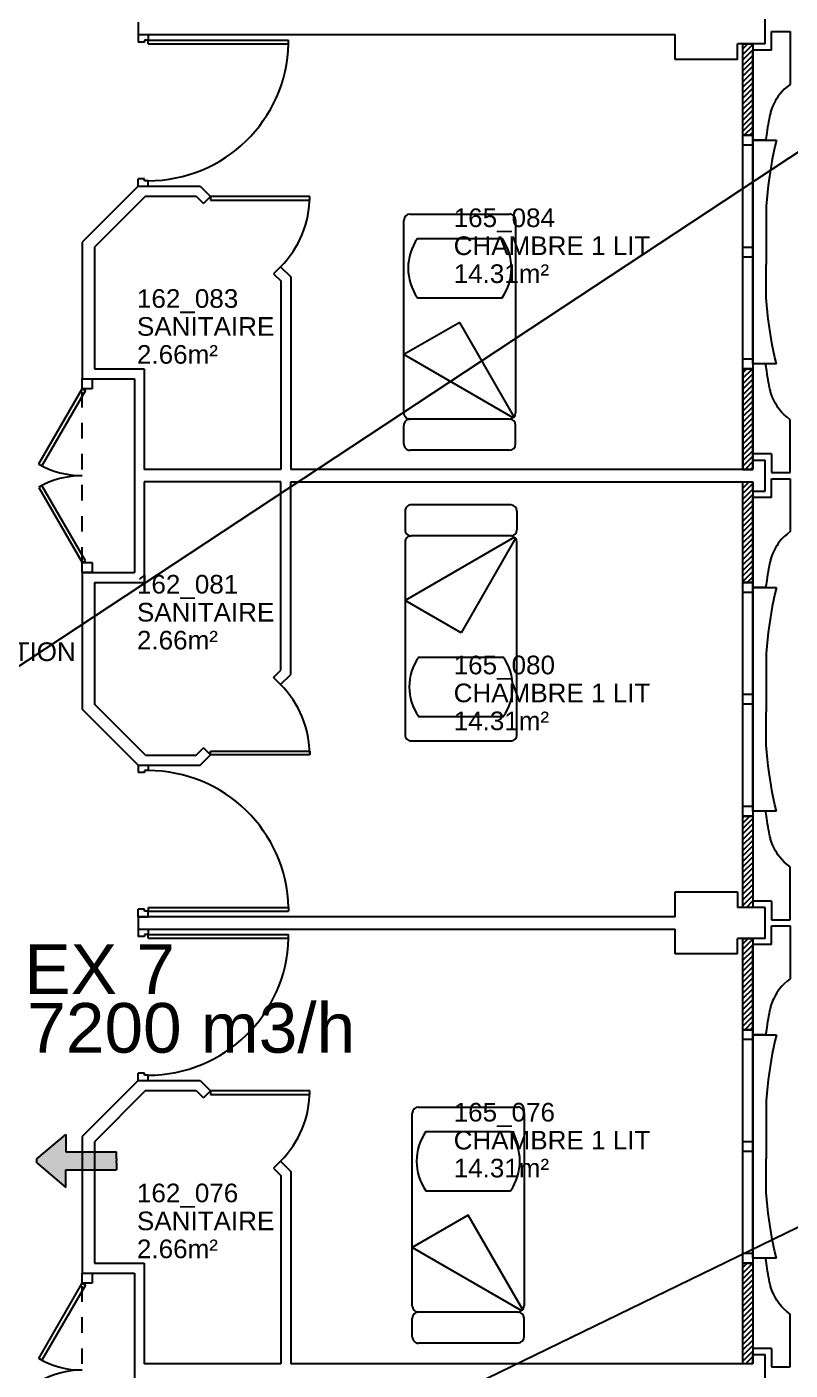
# Model space of a CAD drawing. Header units: millimetres. Extents: x -3.6 to 68.3, y -13.9 to 59.5.
# Drawn here: x 16.08 to 22.23, y 18.1 to 28.91 of the extents above; entities that cross this region are included whole.
import ezdxf
from ezdxf import colors
from ezdxf.entities.mleader import LeaderData, LeaderLine
from ezdxf.enums import TextEntityAlignment as Align
from ezdxf.math import Vec2, Vec3

# ---------------------------------------------------------------- set-up
doc = ezdxf.new("R2010")
doc.units = ezdxf.units.MM
doc.linetypes.add('CACHÉ', pattern=[0.25, 0.125, -0.125])
doc.linetypes.add('CONTINU', pattern=[0])
for name, color, linetype in [('002 poteaux', 7, 'Continuous'), ('003 murs porteurs', 7, 'Continuous'), ('003 porte', 7, 'Continuous'), ('004 cloisons', 7, 'Continuous'), ('004 isolation', 8, 'Continuous'), ('005 Portes', 7, 'Continuous'), ('007 Fenêtre', 7, 'Continuous'), ('400 Lits', 8, 'Continuous'), ('A_Etiqu_Local', 7, 'Continuous'), ('EXT', 10, 'Continuous')]:
    doc.layers.add(name, color=color, linetype=linetype)
doc.styles.add('ARIAL', font='arial.ttf')
doc.styles.add('Attribut', font='arial.ttf')
doc.styles.get("Standard").update_dxf_attribs({"font": 'arial.ttf'})

# ---------------------------------------------------------------- blocks, each defined once
blk = doc.blocks.new('A_Etiqu_Local')
at = {"style": 'Attribut', "flags": 1}
for tag, p in [('CODE_HOPITAL', (-0.446, 1.632)), ('CODE_SITE', (-0.446, 1.407)), ('CODE_BATIMENT', (-0.446, 1.182)), ('CODE_SECTEUR', (-0.446, 0.957)), ('CODE_ETAGE', (-0.446, 0.732)), ('NOM_NORMALISE', (-0.446, -0.843)), ('SECTEUR_ACTIVITE', (-0.446, -1.068)), ('SOUS_SECTEUR_ACTIVITE', (-0.446, -1.293)), ('VOLUME', (-0.446, -1.518)), ('SERVICE', (-0.446, -1.743)), ('CODE_UG', (-0.446, -1.968)), ('CODE_UA', (-0.446, -2.193)), ('CODE_POLE', (-0.446, -2.418)), ('OCCUPANT_EXTERNE', (-0.446, -2.643)), ('DISPONIBILITE', (-0.446, -2.868)), ('ACCES_HANDICAPES', (-0.446, -3.093)), ('NATURE_SOL', (-0.446, -3.318)), ('RISQUE_LABORATOIRE', (-0.446, -3.543)), ('AMIANTE', (-0.446, -3.768))]:
    blk.add_attdef(tag, p, '', height=0.15, dxfattribs=at)
at = {"layer": 'A_Etiqu_Local', "style": 'Attribut'}
for tag, p in [('CODE_PIECE', (-0.446, 0.282)), ('NOM_USAGE', (-0.446, 0.057)), ('SURFACE', (-0.446, -0.168))]:
    blk.add_attdef(tag, p, '', height=0.15, dxfattribs=at)
blk = doc.blocks.new('new-FLECHE DF-csd')
blk.add_hatch(color=256).paths.add_polyline_path([(0, -0.018), (0, 0.018), (-0.254, 0.232), (-0.254, 0.078), (-0.7, 0.078), (-0.7, 0.018), (-0.7, 0), (-0.7, -0.018), (-0.7, -0.078), (-0.254, -0.078), (-0.254, -0.232)])
for p, q in [((0, 0.018), (-0.254, 0.232)), ((-0.254, 0.232), (-0.254, 0.078)), ((-0.254, 0.078), (-0.7, 0.078)), ((-0.7, 0.018), (-0.7, 0.078)), ((-0.7, 0.018), (-0.7, 0)), ((-0.7, -0.018), (-0.7, 0)), ((0, 0.018), (0, -0.018)), ((-0.7, -0.018), (-0.7, -0.078)), ((-0.254, -0.078), (-0.7, -0.078)), ((0, -0.018), (-0.254, -0.232)), ((-0.254, -0.232), (-0.254, -0.078))]:
    blk.add_line(p, q)

msp = doc.modelspace()

# ---------------------------------------------------------------- linework, layer by layer
at = {"layer": '002 poteaux', "color": 8, "linetype": 'Continuous'}
for p, q in [((22.025, 28.775), (22.025, 29.025)), ((21.3, 28.65), (21.3, 28.85)), ((22.025, 28.775), (21.8, 28.775)), ((21.8, 28.65), (21.8, 28.775)), ((21.8, 28.65), (21.3, 28.65)), ((21.3, 21.75), (21.3, 21.95)), ((21.3, 21.95), (21.8, 21.95)), ((21.8, 21.95), (21.8, 21.825)), ((22.025, 21.825), (21.8, 21.825)), ((22.025, 21.575), (22.025, 21.825)), ((21.3, 21.45), (21.3, 21.65)), ((22.025, 21.575), (21.8, 21.575)), ((21.8, 21.45), (21.8, 21.575)), ((21.8, 21.45), (21.3, 21.45))]:
    msp.add_line(p, q, dxfattribs=at)
at = {"layer": '003 murs porteurs', "color": 8, "linetype": 'Continuous'}
for p, q in [((21.925, 25.35), (21.925, 25.425)), ((21.925, 25.425), (22.025, 25.425)), ((22.025, 25.175), (22.025, 25.425)), ((21.925, 25.175), (21.925, 25.25)), ((21.925, 25.25), (21.925, 25.175)), ((21.925, 25.175), (22.025, 25.175)), ((21.925, 18.15), (21.925, 18.225)), ((21.925, 18.225), (22.025, 18.225)), ((22.025, 17.975), (22.025, 18.225))]:
    msp.add_line(p, q, dxfattribs=at)
at = {"layer": '003 porte', "color": 8, "linetype": 'Continuous'}
for p, q in [((16.975, 28.85), (17.055, 28.85)), ((16.975, 28.85), (16.975, 28.79)), ((17.027, 28.79), (16.975, 28.79)), ((17.055, 28.806), (17.027, 28.806)), ((17.027, 28.806), (17.027, 28.79)), ((17.055, 28.85), (17.055, 28.806)), ((17.055, 28.806), (18.187, 28.806)), ((17.055, 28.776), (17.055, 28.806)), ((17.055, 28.776), (18.187, 28.776)), ((18.187, 28.776), (18.187, 28.806)), ((17.027, 27.69), (16.975, 27.69)), ((16.975, 27.63), (16.975, 27.69)), ((17.027, 27.674), (17.027, 27.69)), ((16.975, 27.63), (17.055, 27.63)), ((17.055, 27.674), (17.027, 27.674)), ((17.055, 27.63), (17.055, 27.674)), ((18.357, 27.548), (17.557, 27.548)), ((17.557, 27.548), (17.557, 27.518)), ((17.557, 27.518), (18.357, 27.518)), ((18.357, 27.518), (18.357, 27.548)), ((16.525, 26.08), (16.605, 26.08)), ((16.525, 26), (16.525, 26.08)), ((16.605, 26.08), (16.605, 26)), ((16.605, 26), (16.525, 26)), ((16.525, 24.6), (16.605, 24.6)), ((16.525, 24.52), (16.525, 24.6)), ((16.605, 24.6), (16.605, 24.52)), ((16.605, 24.52), (16.525, 24.52)), ((17.557, 23.082), (18.357, 23.082)), ((17.557, 23.052), (17.557, 23.082)), ((18.357, 23.052), (17.557, 23.052)), ((18.357, 23.082), (18.357, 23.052)), ((16.975, 22.97), (17.055, 22.97)), ((16.975, 22.97), (16.975, 22.91)), ((17.055, 22.926), (17.027, 22.926)), ((17.027, 22.926), (17.027, 22.91)), ((17.055, 22.97), (17.055, 22.926)), ((17.027, 22.91), (16.975, 22.91)), ((17.027, 21.81), (16.975, 21.81)), ((16.975, 21.75), (16.975, 21.81)), ((16.975, 21.75), (17.055, 21.75)), ((17.027, 21.794), (17.027, 21.81)), ((17.055, 21.794), (17.027, 21.794)), ((17.055, 21.824), (18.187, 21.824)), ((17.055, 21.824), (17.055, 21.794)), ((17.055, 21.794), (18.187, 21.794)), ((17.055, 21.75), (17.055, 21.794)), ((18.187, 21.824), (18.187, 21.794)), ((16.975, 21.649), (17.055, 21.649)), ((16.975, 21.649), (16.975, 21.59)), ((17.055, 21.649), (17.055, 21.606)), ((17.027, 21.59), (16.975, 21.59)), ((17.055, 21.606), (17.027, 21.606)), ((17.027, 21.606), (17.027, 21.59)), ((17.055, 21.606), (18.187, 21.606)), ((17.055, 21.576), (17.055, 21.606)), ((17.055, 21.576), (18.187, 21.576)), ((18.187, 21.576), (18.187, 21.606)), ((17.027, 20.49), (16.975, 20.49)), ((16.975, 20.43), (16.975, 20.49)), ((17.027, 20.474), (17.027, 20.49)), ((17.055, 20.474), (17.027, 20.474)), ((17.055, 20.43), (17.055, 20.474)), ((16.975, 20.43), (17.055, 20.43)), ((18.357, 20.348), (17.557, 20.348)), ((17.557, 20.348), (17.557, 20.318)), ((18.357, 20.318), (18.357, 20.348)), ((17.557, 20.318), (18.357, 20.318)), ((16.525, 18.88), (16.605, 18.88)), ((16.525, 18.8), (16.525, 18.88)), ((16.605, 18.88), (16.605, 18.8)), ((16.605, 18.8), (16.525, 18.8))]:
    msp.add_line(p, q, dxfattribs=at)
at = {"layer": '003 porte', "color": 8, "linetype": 'CACHÉ'}
for p, q in [((16.525, 24.6), (16.525, 26)), ((16.525, 17.4), (16.525, 18.8))]:
    msp.add_line(p, q, dxfattribs=at)
at = {"layer": '003 porte', "color": 8, "linetype": 'Continuous'}
for centre, radius, start, end in [((17.055, 28.806), 1.132, 270, 358.4814), ((17.557, 27.548), 0.8, 315, 0), ((17.557, 23.052), 0.8, 0, 45), ((17.055, 21.794), 1.132, 1.5186, 90), ((17.055, 21.606), 1.132, 270, 358.4814), ((17.557, 20.348), 0.8, 315, 0)]:
    msp.add_arc(centre, radius, start, end, dxfattribs=at)
at = {"layer": '004 cloisons', "color": 8, "linetype": 'Continuous'}
for p, q in [((16.975, 28.95), (16.975, 28.85)), ((22.075, 28.725), (22.075, 28.875)), ((22.075, 28.875), (22.225, 28.875)), ((22.225, 28.875), (22.225, 28.45)), ((16.975, 28.85), (21.3, 28.85)), ((22.075, 28.725), (21.925, 28.725)), ((21.925, 28), (21.925, 28.725)), ((22.225, 28.45), (22.2, 28.43)), ((22.117, 28.336), (22.107, 28.319)), ((22.129, 28.354), (22.117, 28.336)), ((22.143, 28.372), (22.129, 28.354)), ((22.159, 28.391), (22.143, 28.372)), ((22.178, 28.41), (22.159, 28.391)), ((22.2, 28.43), (22.178, 28.41)), ((22.068, 28.226), (22.066, 28.218)), ((22.07, 28.234), (22.068, 28.226)), ((22.073, 28.242), (22.07, 28.234)), ((22.075, 28.249), (22.073, 28.242)), ((22.078, 28.257), (22.075, 28.249)), ((22.081, 28.264), (22.078, 28.257)), ((22.084, 28.272), (22.081, 28.264)), ((22.091, 28.287), (22.084, 28.272)), ((22.098, 28.303), (22.091, 28.287)), ((22.107, 28.319), (22.098, 28.303)), ((22.047, 28.127), (22.044, 28.104)), ((22.051, 28.149), (22.047, 28.127)), ((22.055, 28.171), (22.051, 28.149)), ((22.059, 28.191), (22.055, 28.171)), ((22.061, 28.201), (22.059, 28.191)), ((22.064, 28.21), (22.061, 28.201)), ((22.066, 28.218), (22.064, 28.21)), ((21.845, 27.96), (21.845, 28.04)), ((21.845, 28.04), (21.925, 28.04)), ((21.925, 28.04), (21.925, 27.96)), ((22.03, 28.01), (22.028, 28)), ((22.032, 28.024), (22.03, 28.01)), ((22.034, 28.041), (22.032, 28.024)), ((22.037, 28.06), (22.034, 28.041)), ((22.04, 28.081), (22.037, 28.06)), ((22.044, 28.104), (22.04, 28.081)), ((21.925, 27.96), (21.845, 27.96)), ((21.925, 26.2), (21.925, 28)), ((21.925, 28), (22.115, 28)), ((22.025, 28), (21.925, 28)), ((22.091, 27.898), (22.081, 27.847)), ((22.103, 27.949), (22.091, 27.898)), ((22.115, 28), (22.103, 27.949)), ((22.071, 27.795), (22.063, 27.743)), ((22.081, 27.847), (22.071, 27.795)), ((22.055, 27.691), (22.048, 27.637)), ((22.063, 27.743), (22.055, 27.691)), ((16.975, 27.63), (16.525, 27.18)), ((16.975, 27.63), (17.475, 27.63)), ((17.475, 27.63), (17.557, 27.548)), ((22.042, 27.583), (22.037, 27.527)), ((22.048, 27.637), (22.042, 27.583)), ((17.036, 27.55), (16.625, 27.138)), ((17.036, 27.55), (17.442, 27.55)), ((17.442, 27.55), (17.501, 27.491)), ((17.557, 27.548), (17.501, 27.491)), ((22.037, 27.527), (22.032, 27.469)), ((22.032, 27.469), (22.032, 27)), ((16.525, 27.18), (16.525, 26.08)), ((16.625, 27.138), (16.625, 26.16)), ((18.123, 26.982), (18.066, 26.925)), ((18.066, 26.925), (18.125, 26.867)), ((18.123, 26.982), (18.205, 26.9)), ((22.032, 26.731), (22.032, 27)), ((18.125, 26.867), (18.125, 25.35)), ((18.205, 26.9), (18.205, 25.35)), ((22.037, 26.673), (22.032, 26.731)), ((22.042, 26.617), (22.037, 26.673)), ((22.048, 26.563), (22.042, 26.617)), ((22.055, 26.509), (22.048, 26.563)), ((22.063, 26.456), (22.055, 26.509)), ((22.071, 26.405), (22.063, 26.456)), ((22.081, 26.353), (22.071, 26.405)), ((22.091, 26.302), (22.081, 26.353)), ((22.103, 26.251), (22.091, 26.302)), ((21.845, 26.16), (21.845, 26.24)), ((21.845, 26.24), (21.925, 26.24)), ((21.925, 26.24), (21.925, 26.16)), ((22.115, 26.2), (21.925, 26.2)), ((21.925, 26.2), (21.925, 25.475)), ((22.025, 26.2), (21.925, 26.2)), ((22.03, 26.19), (22.028, 26.2)), ((22.032, 26.176), (22.03, 26.19)), ((22.034, 26.159), (22.032, 26.176)), ((22.115, 26.2), (22.103, 26.251)), ((16.525, 26.08), (16.945, 26.08)), ((16.625, 26.16), (17.025, 26.16)), ((16.945, 26.08), (16.945, 24.52)), ((17.025, 26.16), (17.025, 25.35)), ((21.925, 26.16), (21.845, 26.16)), ((22.037, 26.14), (22.034, 26.159)), ((22.04, 26.119), (22.037, 26.14)), ((22.044, 26.096), (22.04, 26.119)), ((22.047, 26.073), (22.044, 26.096)), ((22.051, 26.051), (22.047, 26.073)), ((22.055, 26.029), (22.051, 26.051)), ((22.059, 26.009), (22.055, 26.029)), ((22.061, 25.999), (22.059, 26.009)), ((22.064, 25.99), (22.061, 25.999)), ((22.066, 25.982), (22.064, 25.99)), ((22.068, 25.974), (22.066, 25.982)), ((22.07, 25.966), (22.068, 25.974)), ((22.073, 25.958), (22.07, 25.966)), ((22.075, 25.951), (22.073, 25.958)), ((22.078, 25.943), (22.075, 25.951)), ((22.081, 25.936), (22.078, 25.943)), ((22.084, 25.928), (22.081, 25.936)), ((22.091, 25.913), (22.084, 25.928)), ((22.098, 25.897), (22.091, 25.913)), ((22.107, 25.881), (22.098, 25.897)), ((22.117, 25.864), (22.107, 25.881)), ((22.129, 25.846), (22.117, 25.864)), ((22.143, 25.828), (22.129, 25.846)), ((22.159, 25.809), (22.143, 25.828)), ((22.178, 25.79), (22.159, 25.809)), ((22.2, 25.77), (22.178, 25.79)), ((22.225, 25.75), (22.2, 25.77)), ((22.225, 25.325), (22.225, 25.75)), ((22.075, 25.475), (21.925, 25.475)), ((22.075, 25.475), (22.075, 25.325)), ((18.125, 25.35), (17.025, 25.35)), ((21.925, 25.35), (18.205, 25.35)), ((22.075, 25.325), (22.225, 25.325)), ((18.125, 25.25), (17.025, 25.25)), ((17.025, 25.25), (17.025, 24.44)), ((18.125, 23.733), (18.125, 25.25)), ((18.205, 23.7), (18.205, 25.25)), ((18.205, 25.25), (21.925, 25.25)), ((22.075, 25.125), (22.075, 25.275)), ((22.075, 25.275), (22.225, 25.275)), ((22.225, 25.275), (22.225, 24.85)), ((22.075, 25.125), (21.925, 25.125)), ((21.925, 24.4), (21.925, 25.125)), ((22.143, 24.772), (22.129, 24.754)), ((22.159, 24.791), (22.143, 24.772)), ((22.178, 24.81), (22.159, 24.791)), ((22.2, 24.83), (22.178, 24.81)), ((22.225, 24.85), (22.2, 24.83)), ((22.078, 24.657), (22.075, 24.649)), ((22.081, 24.664), (22.078, 24.657)), ((22.084, 24.672), (22.081, 24.664)), ((22.091, 24.687), (22.084, 24.672)), ((22.098, 24.703), (22.091, 24.687)), ((22.107, 24.719), (22.098, 24.703)), ((22.117, 24.736), (22.107, 24.719)), ((22.129, 24.754), (22.117, 24.736)), ((22.051, 24.549), (22.047, 24.527)), ((22.055, 24.571), (22.051, 24.549)), ((22.059, 24.591), (22.055, 24.571)), ((22.061, 24.601), (22.059, 24.591)), ((22.064, 24.61), (22.061, 24.601)), ((22.066, 24.618), (22.064, 24.61)), ((22.068, 24.626), (22.066, 24.618)), ((22.07, 24.634), (22.068, 24.626)), ((22.073, 24.642), (22.07, 24.634)), ((22.075, 24.649), (22.073, 24.642)), ((16.525, 24.52), (16.525, 23.42)), ((16.525, 24.52), (16.945, 24.52)), ((16.625, 24.44), (16.625, 23.461)), ((16.625, 24.44), (17.025, 24.44)), ((21.845, 24.36), (21.845, 24.44)), ((21.845, 24.44), (21.925, 24.44)), ((21.925, 24.44), (21.925, 24.36)), ((22.034, 24.441), (22.032, 24.424)), ((22.037, 24.46), (22.034, 24.441)), ((22.04, 24.481), (22.037, 24.46)), ((22.044, 24.504), (22.04, 24.481)), ((22.047, 24.527), (22.044, 24.504)), ((21.925, 24.36), (21.845, 24.36)), ((21.925, 22.6), (21.925, 24.4)), ((21.925, 24.4), (22.115, 24.4)), ((22.025, 24.4), (21.925, 24.4)), ((22.03, 24.41), (22.028, 24.4)), ((22.032, 24.424), (22.03, 24.41)), ((22.103, 24.349), (22.091, 24.298)), ((22.115, 24.4), (22.103, 24.349)), ((22.081, 24.247), (22.071, 24.195)), ((22.091, 24.298), (22.081, 24.247)), ((22.063, 24.143), (22.055, 24.091)), ((22.071, 24.195), (22.063, 24.143)), ((22.048, 24.037), (22.042, 23.983)), ((22.055, 24.091), (22.048, 24.037)), ((22.037, 23.927), (22.032, 23.869)), ((22.042, 23.983), (22.037, 23.927)), ((22.032, 23.869), (22.032, 23.4)), ((18.066, 23.674), (18.125, 23.733)), ((18.123, 23.618), (18.205, 23.7)), ((18.123, 23.618), (18.066, 23.674)), ((16.975, 22.97), (16.525, 23.42)), ((17.036, 23.05), (16.625, 23.461)), ((22.032, 23.131), (22.032, 23.4)), ((17.036, 23.05), (17.442, 23.05)), ((17.442, 23.05), (17.501, 23.108)), ((17.475, 22.97), (17.557, 23.052)), ((17.557, 23.052), (17.501, 23.108)), ((22.037, 23.073), (22.032, 23.131)), ((22.042, 23.017), (22.037, 23.073)), ((16.975, 22.97), (17.475, 22.97)), ((22.048, 22.963), (22.042, 23.017)), ((22.055, 22.909), (22.048, 22.963)), ((22.063, 22.856), (22.055, 22.909)), ((22.071, 22.805), (22.063, 22.856)), ((22.081, 22.753), (22.071, 22.805)), ((22.091, 22.702), (22.081, 22.753)), ((21.845, 22.56), (21.845, 22.64)), ((21.845, 22.64), (21.925, 22.64)), ((21.925, 22.64), (21.925, 22.56)), ((22.115, 22.6), (21.925, 22.6)), ((21.925, 22.6), (21.925, 21.875)), ((22.025, 22.6), (21.925, 22.6)), ((22.03, 22.59), (22.028, 22.6)), ((22.103, 22.651), (22.091, 22.702)), ((22.115, 22.6), (22.103, 22.651)), ((21.925, 22.56), (21.845, 22.56)), ((22.032, 22.576), (22.03, 22.59)), ((22.034, 22.559), (22.032, 22.576)), ((22.037, 22.54), (22.034, 22.559)), ((22.04, 22.519), (22.037, 22.54)), ((22.044, 22.496), (22.04, 22.519)), ((22.047, 22.473), (22.044, 22.496)), ((22.051, 22.451), (22.047, 22.473)), ((22.055, 22.429), (22.051, 22.451)), ((22.059, 22.409), (22.055, 22.429)), ((22.061, 22.399), (22.059, 22.409)), ((22.064, 22.39), (22.061, 22.399)), ((22.066, 22.382), (22.064, 22.39)), ((22.068, 22.374), (22.066, 22.382)), ((22.07, 22.366), (22.068, 22.374)), ((22.073, 22.358), (22.07, 22.366)), ((22.075, 22.351), (22.073, 22.358)), ((22.078, 22.343), (22.075, 22.351)), ((22.081, 22.336), (22.078, 22.343)), ((22.084, 22.328), (22.081, 22.336)), ((22.091, 22.313), (22.084, 22.328)), ((22.098, 22.297), (22.091, 22.313)), ((22.107, 22.281), (22.098, 22.297)), ((22.117, 22.264), (22.107, 22.281)), ((22.129, 22.246), (22.117, 22.264)), ((22.143, 22.228), (22.129, 22.246)), ((22.159, 22.209), (22.143, 22.228)), ((22.178, 22.19), (22.159, 22.209)), ((22.2, 22.17), (22.178, 22.19)), ((22.225, 22.15), (22.2, 22.17)), ((22.225, 21.725), (22.225, 22.15)), ((22.075, 21.875), (21.925, 21.875)), ((22.075, 21.875), (22.075, 21.725)), ((21.3, 21.75), (16.975, 21.75)), ((16.975, 21.75), (16.975, 21.65)), ((16.975, 21.65), (21.3, 21.65)), ((22.075, 21.725), (22.225, 21.725)), ((22.075, 21.525), (22.075, 21.675)), ((22.075, 21.675), (22.225, 21.675)), ((22.225, 21.675), (22.225, 21.25)), ((22.075, 21.525), (21.925, 21.525)), ((21.925, 20.8), (21.925, 21.525)), ((22.178, 21.21), (22.159, 21.191)), ((22.2, 21.23), (22.178, 21.21)), ((22.225, 21.25), (22.2, 21.23)), ((22.091, 21.087), (22.084, 21.072)), ((22.098, 21.103), (22.091, 21.087)), ((22.107, 21.119), (22.098, 21.103)), ((22.117, 21.136), (22.107, 21.119)), ((22.129, 21.154), (22.117, 21.136)), ((22.143, 21.172), (22.129, 21.154)), ((22.159, 21.191), (22.143, 21.172)), ((22.059, 20.991), (22.055, 20.971)), ((22.061, 21.001), (22.059, 20.991)), ((22.064, 21.01), (22.061, 21.001)), ((22.066, 21.018), (22.064, 21.01)), ((22.068, 21.026), (22.066, 21.018)), ((22.07, 21.034), (22.068, 21.026)), ((22.073, 21.042), (22.07, 21.034)), ((22.075, 21.049), (22.073, 21.042)), ((22.078, 21.057), (22.075, 21.049)), ((22.081, 21.064), (22.078, 21.057)), ((22.084, 21.072), (22.081, 21.064)), ((22.04, 20.881), (22.037, 20.86)), ((22.044, 20.904), (22.04, 20.881)), ((22.047, 20.927), (22.044, 20.904)), ((22.051, 20.949), (22.047, 20.927)), ((22.055, 20.971), (22.051, 20.949)), ((21.845, 20.76), (21.845, 20.84)), ((21.845, 20.84), (21.925, 20.84)), ((21.925, 20.84), (21.925, 20.76)), ((21.925, 19), (21.925, 20.8)), ((21.925, 20.8), (22.115, 20.8)), ((22.025, 20.8), (21.925, 20.8)), ((22.03, 20.81), (22.028, 20.8)), ((22.032, 20.824), (22.03, 20.81)), ((22.034, 20.841), (22.032, 20.824)), ((22.037, 20.86), (22.034, 20.841)), ((22.115, 20.8), (22.103, 20.749)), ((21.925, 20.76), (21.845, 20.76)), ((22.091, 20.698), (22.081, 20.647)), ((22.103, 20.749), (22.091, 20.698)), ((22.071, 20.595), (22.063, 20.543)), ((22.081, 20.647), (22.071, 20.595)), ((22.048, 20.437), (22.042, 20.383)), ((22.055, 20.491), (22.048, 20.437)), ((22.063, 20.543), (22.055, 20.491)), ((16.975, 20.43), (16.525, 19.98)), ((17.036, 20.35), (16.625, 19.938)), ((16.975, 20.43), (17.475, 20.43)), ((17.036, 20.35), (17.442, 20.35)), ((17.442, 20.35), (17.501, 20.291)), ((17.475, 20.43), (17.557, 20.348)), ((17.557, 20.348), (17.501, 20.291)), ((22.042, 20.383), (22.037, 20.327)), ((22.037, 20.327), (22.032, 20.269)), ((22.032, 20.269), (22.032, 19.8)), ((16.525, 19.98), (16.525, 18.88)), ((16.625, 19.938), (16.625, 18.96)), ((22.032, 19.531), (22.032, 19.8)), ((18.123, 19.782), (18.066, 19.725)), ((18.066, 19.725), (18.125, 19.667)), ((18.123, 19.782), (18.205, 19.7)), ((18.205, 19.7), (18.205, 18.15)), ((18.125, 19.667), (18.125, 18.15)), ((22.037, 19.473), (22.032, 19.531)), ((22.042, 19.417), (22.037, 19.473)), ((22.048, 19.363), (22.042, 19.417)), ((22.055, 19.309), (22.048, 19.363)), ((22.063, 19.256), (22.055, 19.309)), ((22.071, 19.205), (22.063, 19.256)), ((22.081, 19.153), (22.071, 19.205)), ((22.091, 19.102), (22.081, 19.153)), ((21.845, 18.96), (21.845, 19.04)), ((21.845, 19.04), (21.925, 19.04)), ((21.925, 19.04), (21.925, 18.96)), ((22.103, 19.051), (22.091, 19.102)), ((22.115, 19), (22.103, 19.051)), ((16.625, 18.96), (17.025, 18.96)), ((17.025, 18.96), (17.025, 18.15)), ((21.925, 18.96), (21.845, 18.96)), ((21.925, 19), (21.925, 18.275)), ((22.025, 19), (21.925, 19)), ((22.115, 19), (21.925, 19)), ((22.03, 18.99), (22.028, 19)), ((22.032, 18.976), (22.03, 18.99)), ((22.034, 18.959), (22.032, 18.976)), ((22.037, 18.94), (22.034, 18.959)), ((22.04, 18.919), (22.037, 18.94)), ((16.525, 18.88), (16.945, 18.88)), ((16.945, 18.88), (16.945, 17.32)), ((22.044, 18.896), (22.04, 18.919)), ((22.047, 18.873), (22.044, 18.896)), ((22.051, 18.851), (22.047, 18.873)), ((22.055, 18.829), (22.051, 18.851)), ((22.059, 18.809), (22.055, 18.829)), ((22.061, 18.799), (22.059, 18.809)), ((22.064, 18.79), (22.061, 18.799)), ((22.066, 18.782), (22.064, 18.79)), ((22.068, 18.774), (22.066, 18.782)), ((22.07, 18.766), (22.068, 18.774)), ((22.073, 18.758), (22.07, 18.766)), ((22.075, 18.751), (22.073, 18.758)), ((22.078, 18.743), (22.075, 18.751)), ((22.081, 18.736), (22.078, 18.743)), ((22.084, 18.728), (22.081, 18.736)), ((22.091, 18.713), (22.084, 18.728)), ((22.098, 18.697), (22.091, 18.713)), ((22.107, 18.681), (22.098, 18.697)), ((22.117, 18.664), (22.107, 18.681)), ((22.129, 18.646), (22.117, 18.664)), ((22.143, 18.628), (22.129, 18.646)), ((22.159, 18.609), (22.143, 18.628)), ((22.178, 18.59), (22.159, 18.609)), ((22.2, 18.57), (22.178, 18.59)), ((22.225, 18.55), (22.2, 18.57)), ((22.225, 18.125), (22.225, 18.55)), ((22.075, 18.275), (21.925, 18.275)), ((22.075, 18.275), (22.075, 18.125)), ((18.125, 18.15), (17.025, 18.15)), ((21.925, 18.15), (18.205, 18.15)), ((22.075, 18.125), (22.225, 18.125))]:
    msp.add_line(p, q, dxfattribs=at)
at = {"layer": '004 isolation', "color": 8, "linetype": 'Continuous'}
for p, q in [((21.885, 28.775), (21.845, 28.736)), ((21.845, 28.04), (21.845, 28.775)), ((21.845, 28.775), (21.925, 28.775)), ((21.845, 28.04), (21.845, 28.775)), ((21.845, 28.775), (21.925, 28.775)), ((21.845, 28.04), (21.845, 28.775)), ((21.845, 28.775), (21.925, 28.775)), ((21.845, 28.691), (21.925, 28.771)), ((21.925, 28.775), (21.925, 28.04)), ((21.925, 28.775), (21.925, 28.04)), ((21.925, 28.775), (21.925, 28.04)), ((21.925, 28.727), (21.845, 28.647)), ((21.845, 28.603), (21.925, 28.683)), ((21.925, 28.639), (21.845, 28.559)), ((21.845, 28.515), (21.925, 28.595)), ((21.925, 28.55), (21.845, 28.47)), ((21.845, 28.426), (21.925, 28.506)), ((21.925, 28.462), (21.845, 28.382)), ((21.845, 28.338), (21.925, 28.418)), ((21.925, 28.374), (21.845, 28.294)), ((21.845, 28.249), (21.925, 28.329)), ((21.925, 28.285), (21.845, 28.205)), ((21.845, 28.161), (21.925, 28.241)), ((21.925, 28.197), (21.845, 28.117)), ((21.845, 28.073), (21.925, 28.153)), ((21.925, 28.04), (21.845, 28.04)), ((21.925, 28.04), (21.845, 28.04)), ((21.925, 28.04), (21.845, 28.04)), ((21.925, 28.109), (21.856, 28.04)), ((21.901, 28.04), (21.925, 28.064)), ((21.877, 26.16), (21.845, 26.128)), ((21.845, 26.084), (21.921, 26.16)), ((21.845, 25.35), (21.845, 26.16)), ((21.845, 26.16), (21.925, 26.16)), ((21.845, 25.35), (21.845, 26.16)), ((21.845, 26.16), (21.925, 26.16)), ((21.925, 26.16), (21.845, 26.16)), ((21.845, 26.16), (21.845, 25.35)), ((21.925, 26.12), (21.845, 26.04)), ((21.845, 25.996), (21.925, 26.076)), ((21.925, 26.16), (21.925, 25.35)), ((21.925, 26.16), (21.925, 25.35)), ((21.925, 25.35), (21.925, 26.16)), ((21.925, 26.031), (21.845, 25.951)), ((21.845, 25.907), (21.925, 25.987)), ((21.925, 25.943), (21.845, 25.863)), ((21.845, 25.819), (21.925, 25.899)), ((21.925, 25.855), (21.845, 25.775)), ((21.845, 25.73), (21.925, 25.81)), ((21.925, 25.766), (21.845, 25.686)), ((21.845, 25.642), (21.925, 25.722)), ((21.925, 25.678), (21.845, 25.598)), ((21.845, 25.554), (21.925, 25.634)), ((21.925, 25.589), (21.845, 25.509)), ((21.845, 25.465), (21.925, 25.545)), ((21.925, 25.501), (21.845, 25.421)), ((21.845, 25.377), (21.925, 25.457)), ((21.925, 25.413), (21.862, 25.35)), ((21.925, 25.35), (21.845, 25.35)), ((21.925, 25.35), (21.845, 25.35)), ((21.845, 25.35), (21.925, 25.35)), ((21.906, 25.35), (21.925, 25.369)), ((21.851, 25.25), (21.845, 25.244)), ((21.845, 25.2), (21.895, 25.25)), ((21.845, 24.44), (21.845, 25.25)), ((21.845, 25.25), (21.925, 25.25)), ((21.845, 24.44), (21.845, 25.25)), ((21.845, 25.25), (21.925, 25.25)), ((21.845, 24.44), (21.845, 25.25)), ((21.845, 25.25), (21.925, 25.25)), ((21.925, 25.236), (21.845, 25.156)), ((21.925, 25.25), (21.925, 24.44)), ((21.925, 25.25), (21.925, 24.44)), ((21.925, 25.25), (21.925, 24.44)), ((21.845, 25.112), (21.925, 25.192)), ((21.925, 25.148), (21.845, 25.068)), ((21.845, 25.023), (21.925, 25.103)), ((21.925, 25.059), (21.845, 24.979)), ((21.845, 24.935), (21.925, 25.015)), ((21.925, 24.971), (21.845, 24.891)), ((21.845, 24.847), (21.925, 24.927)), ((21.925, 24.882), (21.845, 24.802)), ((21.845, 24.758), (21.925, 24.838)), ((21.925, 24.794), (21.845, 24.714)), ((21.845, 24.67), (21.925, 24.75)), ((21.925, 24.706), (21.845, 24.626)), ((21.845, 24.581), (21.925, 24.661)), ((21.925, 24.617), (21.845, 24.537)), ((21.845, 24.493), (21.925, 24.573)), ((21.925, 24.529), (21.845, 24.449)), ((21.925, 24.44), (21.845, 24.44)), ((21.925, 24.44), (21.845, 24.44)), ((21.925, 24.44), (21.845, 24.44)), ((21.88, 24.44), (21.925, 24.485)), ((21.925, 24.44), (21.925, 24.44)), ((21.857, 22.56), (21.845, 22.548)), ((21.845, 22.504), (21.901, 22.56)), ((21.845, 21.825), (21.845, 22.56)), ((21.845, 22.56), (21.925, 22.56)), ((21.845, 21.825), (21.845, 22.56)), ((21.845, 22.56), (21.925, 22.56)), ((21.845, 21.825), (21.845, 22.56)), ((21.845, 22.56), (21.925, 22.56)), ((21.925, 22.54), (21.845, 22.46)), ((21.845, 22.416), (21.925, 22.496)), ((21.925, 22.56), (21.925, 21.825)), ((21.925, 22.56), (21.925, 21.825)), ((21.925, 22.56), (21.925, 21.825)), ((21.925, 22.452), (21.845, 22.372)), ((21.845, 22.327), (21.925, 22.407)), ((21.925, 22.363), (21.845, 22.283)), ((21.845, 22.239), (21.925, 22.319)), ((21.925, 22.275), (21.845, 22.195)), ((21.845, 22.151), (21.925, 22.231)), ((21.925, 22.186), (21.845, 22.107)), ((21.845, 22.062), (21.925, 22.142)), ((21.925, 22.098), (21.845, 22.018)), ((21.845, 21.974), (21.925, 22.054)), ((21.925, 22.01), (21.845, 21.93)), ((21.845, 21.886), (21.925, 21.966)), ((21.925, 21.921), (21.845, 21.841)), ((21.873, 21.825), (21.925, 21.877)), ((21.925, 21.825), (21.845, 21.825)), ((21.925, 21.825), (21.845, 21.825)), ((21.925, 21.825), (21.845, 21.825)), ((21.925, 21.833), (21.917, 21.825)), ((21.888, 21.575), (21.845, 21.532)), ((21.845, 20.84), (21.845, 21.575)), ((21.845, 21.575), (21.925, 21.575)), ((21.845, 20.84), (21.845, 21.575)), ((21.845, 21.575), (21.925, 21.575)), ((21.845, 20.84), (21.845, 21.575)), ((21.845, 21.575), (21.925, 21.575)), ((21.845, 21.488), (21.925, 21.568)), ((21.925, 21.524), (21.845, 21.444)), ((21.925, 21.575), (21.925, 20.84)), ((21.925, 21.575), (21.925, 20.84)), ((21.925, 21.575), (21.925, 20.84)), ((21.845, 21.399), (21.925, 21.479)), ((21.925, 21.435), (21.845, 21.355)), ((21.845, 21.311), (21.925, 21.391)), ((21.925, 21.347), (21.845, 21.267)), ((21.845, 21.223), (21.925, 21.303)), ((21.925, 21.258), (21.845, 21.178)), ((21.845, 21.134), (21.925, 21.214)), ((21.925, 21.17), (21.845, 21.09)), ((21.845, 21.046), (21.925, 21.126)), ((21.925, 21.082), (21.845, 21.002)), ((21.845, 20.958), (21.925, 21.038)), ((21.925, 20.993), (21.845, 20.913)), ((21.845, 20.869), (21.925, 20.949)), ((21.925, 20.905), (21.86, 20.84)), ((21.925, 20.84), (21.845, 20.84)), ((21.925, 20.84), (21.845, 20.84)), ((21.925, 20.84), (21.845, 20.84)), ((21.904, 20.84), (21.925, 20.861)), ((21.88, 18.96), (21.845, 18.925)), ((21.845, 18.88), (21.925, 18.96)), ((21.845, 18.15), (21.845, 18.96)), ((21.845, 18.96), (21.925, 18.96)), ((21.845, 18.15), (21.845, 18.96)), ((21.845, 18.96), (21.925, 18.96)), ((21.845, 18.15), (21.845, 18.96)), ((21.845, 18.96), (21.925, 18.96)), ((21.925, 18.96), (21.925, 18.15)), ((21.925, 18.96), (21.925, 18.15)), ((21.925, 18.96), (21.925, 18.15)), ((21.925, 18.916), (21.845, 18.836)), ((21.845, 18.792), (21.925, 18.872)), ((21.925, 18.828), (21.845, 18.748)), ((21.845, 18.704), (21.925, 18.784)), ((21.925, 18.739), (21.845, 18.659)), ((21.845, 18.615), (21.925, 18.695)), ((21.925, 18.651), (21.845, 18.571)), ((21.845, 18.527), (21.925, 18.607)), ((21.925, 18.563), (21.845, 18.483)), ((21.845, 18.438), (21.925, 18.518)), ((21.925, 18.474), (21.845, 18.394)), ((21.845, 18.35), (21.925, 18.43)), ((21.925, 18.386), (21.845, 18.306)), ((21.845, 18.262), (21.925, 18.342)), ((21.925, 18.297), (21.845, 18.217)), ((21.845, 18.173), (21.925, 18.253)), ((21.925, 18.209), (21.866, 18.15)), ((21.925, 18.15), (21.845, 18.15)), ((21.925, 18.15), (21.845, 18.15)), ((21.925, 18.15), (21.845, 18.15)), ((21.91, 18.15), (21.925, 18.165))]:
    msp.add_line(p, q, dxfattribs=at)
at = {"layer": '005 Portes', "color": 8, "linetype": 'Continuous'}
for p, q in [((16.175, 25.394), (16.525, 26)), ((16.551, 25.985), (16.201, 25.379)), ((16.525, 26), (16.551, 25.985)), ((16.201, 25.379), (16.175, 25.394)), ((16.201, 25.221), (16.175, 25.206)), ((16.175, 25.206), (16.525, 24.6)), ((16.551, 24.615), (16.201, 25.221)), ((16.525, 24.6), (16.551, 24.615)), ((16.175, 18.194), (16.525, 18.8)), ((16.551, 18.785), (16.201, 18.179)), ((16.525, 18.8), (16.551, 18.785)), ((16.201, 18.179), (16.175, 18.194))]:
    msp.add_line(p, q, dxfattribs=at)
for centre, start, end in [((16.525, 26), 240, 270), ((16.525, 24.6), 90, 120), ((16.525, 18.8), 240, 270), ((16.525, 17.4), 90, 120)]:
    msp.add_arc(centre, 0.7, start, end, dxfattribs=at)
at = {"layer": '007 Fenêtre', "color": 8, "linetype": 'Continuous'}
for p, q in [((21.845, 26.24), (21.845, 27.96)), ((21.925, 27.96), (21.925, 26.24)), ((21.845, 27.06), (21.845, 27.14)), ((21.845, 27.14), (21.925, 27.14)), ((21.925, 27.06), (21.845, 27.06)), ((21.925, 27.14), (21.925, 27.06)), ((21.845, 22.64), (21.845, 24.36)), ((21.925, 24.36), (21.925, 22.64)), ((21.845, 23.46), (21.845, 23.54)), ((21.845, 23.54), (21.925, 23.54)), ((21.925, 23.54), (21.925, 23.46)), ((21.925, 23.46), (21.845, 23.46)), ((21.845, 19.04), (21.845, 20.76)), ((21.925, 20.76), (21.925, 19.04)), ((21.845, 19.86), (21.845, 19.94)), ((21.845, 19.94), (21.925, 19.94)), ((21.925, 19.94), (21.925, 19.86)), ((21.925, 19.86), (21.845, 19.86))]:
    msp.add_line(p, q, dxfattribs=at)
at = {"layer": '400 Lits', "color": 8, "linetype": 'Continuous'}
for p, q in [((19.165, 27.405), (19.965, 27.405)), ((19.115, 25.805), (19.115, 27.355)), ((20.015, 27.355), (20.015, 25.805)), ((19.224, 27.208), (19.906, 27.208)), ((19.224, 26.731), (19.906, 26.731)), ((19.565, 26.534), (19.115, 26.275)), ((20.004, 25.774), (19.565, 26.534)), ((19.996, 25.766), (19.115, 26.275)), ((19.965, 25.755), (19.165, 25.755)), ((19.965, 25.755), (19.165, 25.755)), ((19.965, 25.755), (19.165, 25.755)), ((19.115, 25.555), (19.115, 25.705)), ((20.015, 25.555), (20.015, 25.705)), ((19.965, 25.505), (19.165, 25.505)), ((19.125, 25.015), (19.125, 24.865)), ((19.975, 25.065), (19.175, 25.065)), ((20.025, 25.015), (20.025, 24.865)), ((20.006, 24.804), (19.125, 24.295)), ((19.125, 24.765), (19.125, 23.215)), ((19.975, 24.815), (19.175, 24.815)), ((19.975, 24.815), (19.175, 24.815)), ((19.975, 24.815), (19.175, 24.815)), ((20.014, 24.796), (19.575, 24.035)), ((20.025, 23.215), (20.025, 24.765)), ((19.575, 24.035), (19.125, 24.295)), ((19.234, 23.839), (19.916, 23.839)), ((19.234, 23.362), (19.916, 23.362)), ((19.175, 23.165), (19.975, 23.165)), ((19.183, 18.617), (19.183, 20.167)), ((19.233, 20.217), (20.033, 20.217)), ((20.083, 20.167), (20.083, 18.617)), ((19.292, 20.02), (19.974, 20.02)), ((19.292, 19.543), (19.974, 19.543)), ((19.633, 19.346), (19.183, 19.087)), ((20.072, 18.586), (19.633, 19.346)), ((20.064, 18.578), (19.183, 19.087)), ((19.183, 18.367), (19.183, 18.517)), ((20.033, 18.567), (19.233, 18.567)), ((20.033, 18.567), (19.233, 18.567)), ((20.033, 18.567), (19.233, 18.567)), ((20.083, 18.367), (20.083, 18.517)), ((20.033, 18.317), (19.233, 18.317))]:
    msp.add_line(p, q, dxfattribs=at)
for centre, radius, start, end in [((19.165, 27.355), 0.05, 90.0006, 180.0005), ((19.965, 27.355), 0.05, 359.9982, 89.9983), ((19.565, 26.97), 0.416, 145.0078, 214.9925), ((19.565, 26.97), 0.416, 325.0079, 34.9919), ((19.165, 25.805), 0.05, 179.9982, 269.9983), ((19.165, 25.705), 0.05, 90.0017, 180.0018), ((19.965, 25.805), 0.05, 270.0006, 0.0005), ((19.965, 25.705), 0.05, 359.9995, 89.9994), ((19.165, 25.555), 0.05, 179.9982, 269.9983), ((19.965, 25.555), 0.05, 270.0006, 0.0005), ((19.175, 25.015), 0.05, 90.0017, 180.0018), ((19.975, 25.015), 0.05, 359.9995, 89.9994), ((19.175, 24.865), 0.05, 179.9982, 269.9983), ((19.175, 24.765), 0.05, 90.0017, 180.0018), ((19.975, 24.865), 0.05, 270.0006, 0.0005), ((19.975, 24.765), 0.05, 359.9995, 89.9994), ((19.575, 23.6), 0.416, 145.0078, 214.9925), ((19.575, 23.6), 0.416, 325.0079, 34.9919), ((19.175, 23.215), 0.05, 179.9994, 269.9995), ((19.975, 23.215), 0.05, 270.0022, 0.0023), ((19.233, 20.167), 0.05, 90.0006, 180.0005), ((20.033, 20.167), 0.05, 359.9982, 89.9983), ((19.633, 19.782), 0.416, 145.0078, 214.9925), ((19.633, 19.782), 0.416, 325.0079, 34.9919), ((19.233, 18.617), 0.05, 179.9982, 269.9983), ((20.033, 18.617), 0.05, 270.0006, 0.0005), ((19.233, 18.517), 0.05, 90.0017, 180.0018), ((20.033, 18.517), 0.05, 359.9995, 89.9994), ((19.233, 18.367), 0.05, 179.9982, 269.9983), ((20.033, 18.367), 0.05, 270.0006, 0.0005)]:
    msp.add_arc(centre, radius, start, end, dxfattribs=at)

# ---------------------------------------------------------------- block references
at = {"layer": 'A_Etiqu_Local', "color": 8}
ref = msp.add_blockref('A_Etiqu_Local', (19.962, 27.019), dxfattribs=at)
ref.add_attrib('CODE_PIECE', '165_084', (19.516, 27.301), dxfattribs={"height": 0.15, "style": 'Attribut'})
ref.add_attrib('NOM_USAGE', 'CHAMBRE 1 LIT', (19.516, 27.076), dxfattribs={"height": 0.15, "style": 'Attribut'})
ref.add_attrib('SURFACE', '14.31m²', (19.516, 26.851), dxfattribs={"height": 0.15, "style": 'Attribut'})
ref = msp.add_blockref('A_Etiqu_Local', (17.412, 26.369), dxfattribs=at)
ref.add_attrib('CODE_PIECE', '162_083', (16.966, 26.651), dxfattribs={"height": 0.15, "style": 'Attribut'})
ref.add_attrib('NOM_USAGE', 'SANITAIRE', (16.966, 26.426), dxfattribs={"height": 0.15, "style": 'Attribut'})
ref.add_attrib('SURFACE', '2.66m²', (16.966, 26.201), dxfattribs={"height": 0.15, "style": 'Attribut'})
ref = msp.add_blockref('A_Etiqu_Local', (17.412, 24.069), dxfattribs=at)
ref.add_attrib('CODE_PIECE', '162_081', (16.966, 24.351), dxfattribs={"height": 0.15, "style": 'Attribut'})
ref.add_attrib('NOM_USAGE', 'SANITAIRE', (16.966, 24.126), dxfattribs={"height": 0.15, "style": 'Attribut'})
ref.add_attrib('SURFACE', '2.66m²', (16.966, 23.901), dxfattribs={"height": 0.15, "style": 'Attribut'})
ref = msp.add_blockref('A_Etiqu_Local', (15.499, 23.751), dxfattribs=at)
ref.add_attrib('CODE_PIECE', '161_079', (15.053, 24.033), dxfattribs={"height": 0.15, "style": 'Attribut'})
ref.add_attrib('NOM_USAGE', 'CIRCULATION', (15.053, 23.808), dxfattribs={"height": 0.15, "style": 'Attribut'})
ref.add_attrib('SURFACE', '29.69m²', (15.053, 23.583), dxfattribs={"height": 0.15, "style": 'Attribut'})
ref = msp.add_blockref('A_Etiqu_Local', (19.962, 23.419), dxfattribs=at)
ref.add_attrib('CODE_PIECE', '165_080', (19.516, 23.701), dxfattribs={"height": 0.15, "style": 'Attribut'})
ref.add_attrib('NOM_USAGE', 'CHAMBRE 1 LIT', (19.516, 23.476), dxfattribs={"height": 0.15, "style": 'Attribut'})
ref.add_attrib('SURFACE', '14.31m²', (19.516, 23.251), dxfattribs={"height": 0.15, "style": 'Attribut'})
ref = msp.add_blockref('A_Etiqu_Local', (19.962, 19.819), dxfattribs=at)
ref.add_attrib('CODE_PIECE', '165_076', (19.516, 20.101), dxfattribs={"height": 0.15, "style": 'Attribut'})
ref.add_attrib('NOM_USAGE', 'CHAMBRE 1 LIT', (19.516, 19.876), dxfattribs={"height": 0.15, "style": 'Attribut'})
ref.add_attrib('SURFACE', '14.31m²', (19.516, 19.651), dxfattribs={"height": 0.15, "style": 'Attribut'})
ref = msp.add_blockref('A_Etiqu_Local', (17.412, 19.169), dxfattribs=at)
ref.add_attrib('CODE_PIECE', '162_076', (16.966, 19.451), dxfattribs={"height": 0.15, "style": 'Attribut'})
ref.add_attrib('NOM_USAGE', 'SANITAIRE', (16.966, 19.226), dxfattribs={"height": 0.15, "style": 'Attribut'})
ref.add_attrib('SURFACE', '2.66m²', (16.966, 19.001), dxfattribs={"height": 0.15, "style": 'Attribut'})
at = {"layer": 'EXT', "color": 8, "ltscale": 0.5, "xscale": 0.9193241690468312, "yscale": 0.9193241690468312, "zscale": 0.9193241690468312, "rotation": 180}
msp.add_blockref('new-FLECHE DF-csd', (16.159, 19.784), dxfattribs=at)

# ---------------------------------------------------------------- texts
at = {"layer": 'EXT', "color": 8, "ltscale": 0.5, "style": 'ARIAL'}
for s, p in [('EX 7', (16.666, 21.127)), ('7200 m3/h', (17.403, 20.655))]:
    msp.add_text(s, height=0.4, dxfattribs=at).set_placement(p, align=Align.CENTER)

# ---------------------------------------------------------------- leaders
at = {"color": 8, "linetype": 'CONTINU'}
ml = msp.add_multileader_mtext('Standard', dxfattribs=at)
ml.set_content('Colonne montante SSI\\P+ CCF', color=8)
ml.set_leader_properties()
ml.build(insert=Vec2(0, 0))
ml.multileader.update_dxf_attribs({"text_right_attachment_type": 2, "dogleg_length": 0.36, "arrow_head_size": 0.2})
ctx = ml.context
ctx.base_point, ctx.char_height, ctx.arrow_head_size, ctx.landing_gap_size, ctx.plane_origin = Vec3(23.646, 28.563), 0.6, 0.2, 0.09, Vec3(22.015, 45.898)
ctx.right_attachment = 2
notes = []
notes.append((ctx, [(0, (1, 1, 0), (23.286, 28.563), (1, 0), 0.36, [(0, [(14.345, 22.666)], 0, [])])]))
ctx.mtext.insert, ctx.mtext.width, ctx.mtext.defined_height, ctx.mtext.flow_direction = Vec3(23.736, 28.868), 8.87234, 2.971, 5
ml = msp.add_multileader_mtext('Standard', dxfattribs=at)
ml.set_content('Sous repartiteur \\Pinformatique', color=8)
ml.set_leader_properties()
ml.build(insert=Vec2(0, 0))
ml.multileader.update_dxf_attribs({"text_right_attachment_type": 2, "dogleg_length": 0.36, "arrow_head_size": 0.2})
ctx = ml.context
ctx.base_point, ctx.char_height, ctx.arrow_head_size, ctx.landing_gap_size, ctx.plane_origin = Vec3(23.873, 19.848), 0.6, 0.2, 0.09, Vec3(9.167, 39.531)
ctx.right_attachment = 2
notes.append((ctx, [(0, (1, 1, 0), (23.513, 19.848), (1, 0), 0.36, [(3, [(14.669, 15.551)], 0, [])])]))
ctx.mtext.insert, ctx.mtext.width, ctx.mtext.defined_height, ctx.mtext.flow_direction = Vec3(23.963, 20.231), 10.34901, 2.652, 5
for ctx, leaders in notes:
    for number, flags, end, landing, length, lines in leaders:
        leader = LeaderData()
        leader.index, (leader.has_last_leader_line, leader.has_dogleg_vector, leader.attachment_direction) = number, flags
        leader.last_leader_point, leader.dogleg_vector, leader.dogleg_length = Vec3(end), Vec3(landing), length
        for number, points, colour, breaks in lines:
            line = LeaderLine()
            line.index, line.vertices, line.color, line.breaks = number, Vec3.list(points), colors.encode_raw_color(colour), breaks
            leader.lines.append(line)
        ctx.leaders.append(leader)

doc.saveas('drawing.dxf')
